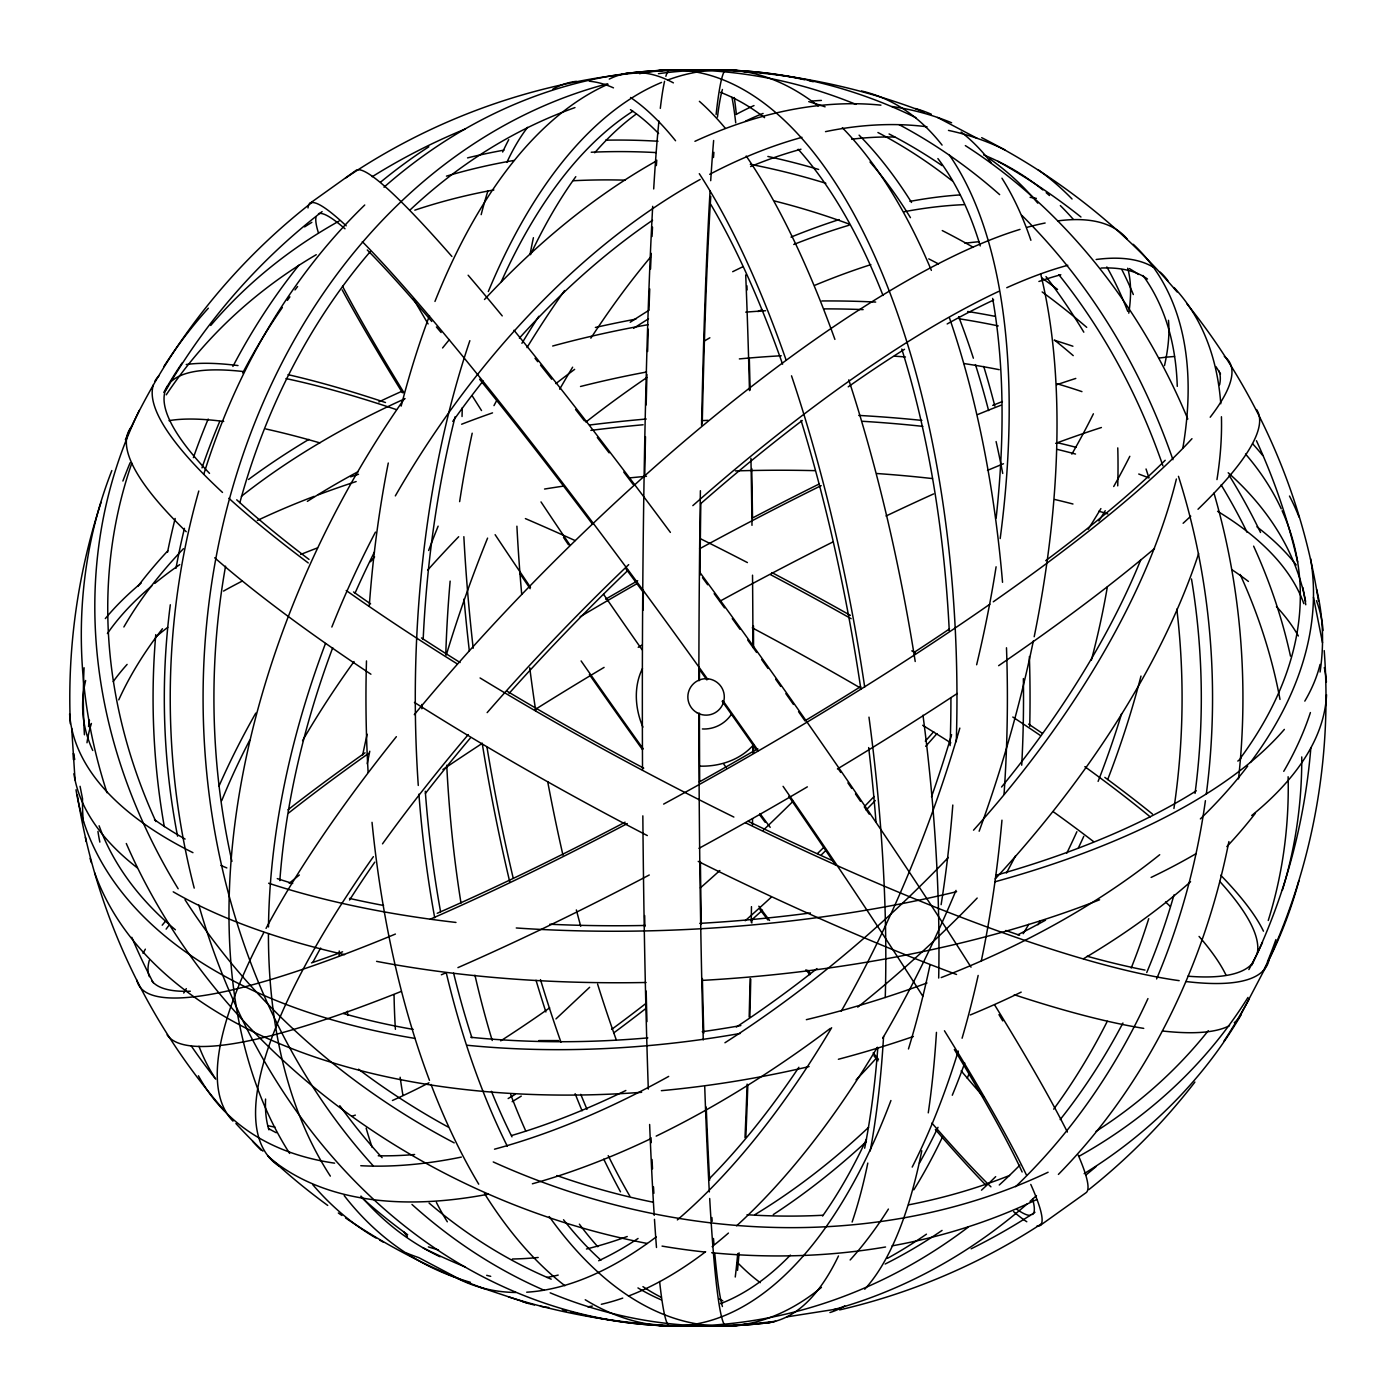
<?xml version="1.0" encoding="UTF-8"?>
<svg xmlns="http://www.w3.org/2000/svg" width="1396" height="1396" viewBox="0 0 1396 1396"><rect width="100%" height="100%" fill="white"/><g stroke="black" fill="none" stroke-linecap="round" stroke-linejoin="round"><path stroke-width="1.5" d="M642.457 668.562C633.435 686.797 635.023 708.767 642.928 727.142M1239.09 1017.893L1264.916 968.719M731.033 714.839C724.646 724.105 713.635 729.585 702.38 728.956M753.561 744.783C740.334 759.965 719.551 766.77 699.762 766.125M555.957 1018.906L589.635 987.286M309.79 203.415L355.683 170.644A628.113 46.958 54.5 0 1 451.903 256.463M1040.317 1225.356L1086.21 1192.585A628.113 46.958 54.5 0 0 1078.201 1155.085M786.751 1316.899L839.921 1308.558M538.891 1040.578L558.644 1040.578M480.608 1287.461L528.438 1303.445M937.606 117.473L977.13 138.326M458.394 1278.527L418.87 1257.674A628.113 385.034 -62.2 0 1 406.847 1253.172M1313.479 597.314L1322.518 642.718M74.721 759.476L73.482 753.282A628.113 360.639 -11.3 0 0 73.465 759.738M80.061 786.297L82.521 798.687A628.113 360.639 -11.3 0 0 83.428 822.366M71.685 728.433L75.052 779.963M989.502 158.69A614.781 376.868 -62.2 0 1 1037.769 203.153M1117.76 447.889A614.781 376.868 -62.2 0 1 1117.725 485.86M1107.36 586.861A614.781 376.868 -62.2 0 1 1091.393 660.099M1015.607 855.678A614.781 376.868 -62.2 0 1 1006.411 873.058M876.618 1057.871A614.781 376.868 -62.2 0 1 856.114 1079.823M627.24 1236.507A614.781 376.868 -62.2 0 1 586.46 1249.001M538.175 1257.482A614.781 376.868 -62.2 0 1 512.384 1259M438.466 1249.926A614.781 376.868 -62.2 0 1 428.363 1246.89M383.516 1242.231A628.113 385.034 -62.2 0 1 379.729 1240.154M375.978 1238.008A628.113 385.034 -62.2 0 1 312.704 1184.611M289.635 1153.428A628.113 385.034 -62.2 0 1 404.526 398.541M442.584 347.953A628.113 385.034 -62.2 0 1 449.425 339.56M484.482 299.512A628.113 385.034 -62.2 0 1 654.933 161.796M694.929 141.31A628.113 385.034 -62.2 0 1 880.928 105.154M891.852 106.497A628.113 385.034 -62.2 0 1 951.618 122.778M1038.135 169.754A628.113 385.034 -62.2 0 1 1072.041 199M1121.843 269.603A628.113 385.034 -62.2 0 1 1133.325 294.539M1140.986 676.065A628.113 385.034 -62.2 0 1 1107.691 779.544M1083.785 836.326A628.113 385.034 -62.2 0 1 1078.358 847.983M1040.177 920.959A628.113 385.034 -62.2 0 1 1037.996 924.728M866.41 1141.509A628.113 385.034 -62.2 0 1 773.279 1214.572M470.435 1282.313A628.113 385.034 -62.2 0 1 344.166 1195.569M330.346 1176.113A628.113 385.034 -62.2 0 1 268.433 933.592M268.486 926.944A628.113 385.034 -62.2 0 1 325.477 643.486M331.847 627.031A628.113 385.034 -62.2 0 1 375.454 532.103M395.33 495.894A628.113 385.034 -62.2 0 1 700.164 179.456M709.709 174.326A628.113 385.034 -62.2 0 1 801.967 137.332M825.507 131.643A628.113 385.034 -62.2 0 1 927.014 126.774M948.477 130.404A628.113 385.034 -62.2 0 1 1004.841 149.826M1046.197 192.718A614.781 376.868 -62.2 0 1 1049.478 195.527M1060.332 205.596A614.781 376.868 -62.2 0 1 1073.158 219.189M1106.836 266.933A614.781 376.868 -62.2 0 1 1127.741 311.378M1121.616 713.653A614.781 376.868 -62.2 0 1 1098.111 781.376M1076.874 831.719A614.781 376.868 -62.2 0 1 1066.806 853.183M1028.747 924.344A614.781 376.868 -62.2 0 1 1023.181 933.697M868.574 1127.357A614.781 376.868 -62.2 0 1 754.852 1214.677M440.072 1256.749A614.781 376.868 -62.2 0 1 360.971 1196.075M279.828 880.649A614.781 376.868 -62.2 0 1 332.719 647.744M355.073 593.073A614.781 376.868 -62.2 0 1 374.46 551.978M452.775 421.4A614.781 376.868 -62.2 0 1 483.121 380.986M519.382 338.129A614.781 376.868 -62.2 0 1 652.56 220.254M750.594 166.56A614.781 376.868 -62.2 0 1 800.972 149.232M851.647 139.216A614.781 376.868 -62.2 0 1 894.888 137.052M983.639 154.921A614.781 376.868 -62.2 0 1 1042.847 189.943M1208.273 1030.702A614.781 511.617 25.5 0 1 1096.104 1131.284M1009.57 1175.467A614.781 511.617 25.5 0 1 908.552 1204.87M822.506 1215.27A614.781 511.617 25.5 0 1 747.017 1214.729M652.874 1202.148A614.781 511.617 25.5 0 1 556.882 1175.554M447.907 1126.921A614.781 511.617 25.5 0 1 358.545 1069.214M155.863 821.546A614.781 511.617 25.5 0 1 131.782 463.263M163.803 392.433A614.781 511.617 25.5 0 1 182.143 362.943M210.726 325.46A614.781 511.617 25.5 0 1 339.071 221.074M446.458 176.14A614.781 511.617 25.5 0 1 513.833 160.47M591.241 152.234A614.781 511.617 25.5 0 1 655.963 152.583M750.298 164.309A614.781 511.617 25.5 0 1 825.856 183.295M942.265 230.567A614.781 511.617 25.5 0 1 973.029 247.179M1042.166 291.956A614.781 511.617 25.5 0 1 1086.716 327.345M1221.134 484.866A614.781 511.617 25.5 0 1 1247.082 532.295M1253.625 546.15A614.781 511.617 25.5 0 1 1290.48 656.137M1301.753 756.929A614.781 511.617 25.5 0 1 1282.383 890.125M1262.49 942.405A614.781 511.617 25.5 0 1 1248.862 969.574M1247.989 997.425A628.113 522.715 25.5 0 1 1079.073 1156.254M1048.099 1172.239A628.113 522.715 25.5 0 1 493.242 1161.943M454.206 1142.87A628.113 522.715 25.5 0 1 184.987 899.687M178.165 888.763A628.113 522.715 25.5 0 1 139.303 410.407M163.838 366.59A628.113 522.715 25.5 0 1 208.336 308.202M304.607 226.902A628.113 522.715 25.5 0 1 311.849 222.348M467.555 157.888A628.113 522.715 25.5 0 1 503.939 150.14M605.637 140.176A628.113 522.715 25.5 0 1 658.005 141.24M767.87 156.457A628.113 522.715 25.5 0 1 818.667 169.474M1041.765 277.891A628.113 522.715 25.5 0 1 1057.557 289.443M1229.091 475.286A628.113 522.715 25.5 0 1 1260.518 532.487M1298.926 880.719A628.113 522.715 25.5 0 1 1263.275 970.918M1239.055 1018.26A628.113 522.715 25.5 0 1 1084.151 1173.652M1036.565 1199.6A628.113 522.715 25.5 0 1 892.061 1245.86M885.553 1246.994A628.113 522.715 25.5 0 1 711.698 1252.718M705.137 1252.055A628.113 522.715 25.5 0 1 662.053 1246.105M647.221 1243.452A628.113 522.715 25.5 0 1 126.303 843.516M107.003 792.719A628.113 522.715 25.5 0 1 111.837 470.557M1275.909 939.595A628.113 522.715 25.5 0 1 1267.411 961.792M166.229 394.841A614.781 511.617 25.5 0 1 316.246 254.7M414.804 210.168A614.781 511.617 25.5 0 1 493.87 189.926M573.494 180.73A614.781 511.617 25.5 0 1 625.076 180.154M774.71 201.041A614.781 511.617 25.5 0 1 849.274 224.11M928.759 258.871A614.781 511.617 25.5 0 1 938.461 263.914M1054.73 340.24A614.781 511.617 25.5 0 1 1073.227 355.631M1240.137 574.454A614.781 511.617 25.5 0 1 1279.992 699.431M1288.124 776.752A614.781 511.617 25.5 0 1 1268.249 920.488M877.927 132.515A614.781 500.501 -90 0 1 952.055 180.73M1045.988 276.583A614.781 500.501 -90 0 1 1083.82 332.178M1146.046 468.986A614.781 500.501 -90 0 1 1148.734 477.345M1176.811 609.092A614.781 500.501 -90 0 1 1173.931 808.476M1148.734 918.655A614.781 500.501 -90 0 1 1131.196 968.056M1107.29 1021.279A614.781 500.501 -90 0 1 1053.683 1109.157M995.68 1176.636A614.781 500.501 -90 0 1 981.493 1190.177M926.455 1234.169A614.781 500.501 -90 0 1 887.507 1258.32M685.855 1326.078A628.113 511.355 -90 0 1 677.304 1326.078M670.883 1325.973A628.113 511.355 -90 0 1 198.79 904.992M194.219 888.118A628.113 511.355 -90 0 1 198.79 491.008M203.781 474.239A628.113 511.355 -90 0 1 364.74 205.003M384.005 187.204A628.113 511.355 -90 0 1 670.883 70.027M677.304 69.922A628.113 511.355 -90 0 1 685.855 69.922M809.017 80.741A628.113 511.355 -90 0 1 813.257 81.736M770.383 1322.326A628.113 511.355 -90 0 1 550.181 1292.836M544.248 1290.305A628.113 511.355 -90 0 1 411.977 1204.451M373.046 1165.643A628.113 511.355 -90 0 1 220.236 536.657A628.113 511.355 -90 0 1 607.12 83.882M658.458 73.674A628.113 511.355 -90 0 1 804.742 79.764M551.211 1279.172A614.781 500.501 -90 0 1 429.078 1203.073M382.085 1157.668A614.781 500.501 -90 0 1 339.786 1105.667M231.928 861.384A614.781 500.501 -90 0 1 225.559 566.183M239.85 502.665A614.781 500.501 -90 0 1 370.394 251.489M409.743 210.273A614.781 500.501 -90 0 1 574.96 107.579M1282.121 510.779A614.781 352.996 -11.3 0 1 1240.363 758.255M1045.517 920.191A614.781 352.996 -11.3 0 1 1017.876 934.762M740.822 1025.554A614.781 352.996 -11.3 0 1 702.24 1031.696M647.831 1037.891A614.781 352.996 -11.3 0 1 470.784 1037.28M413.181 1029.393A614.781 352.996 -11.3 0 1 343.329 1013.496M175.407 929.788A614.781 352.996 -11.3 0 1 99.099 825.786M88.541 726.531A614.781 352.996 -11.3 0 1 89.484 720.179M123.878 626.979A614.781 352.996 -11.3 0 1 183.452 548.698M241.403 496.295A614.781 352.996 -11.3 0 1 404.962 398.715M552.676 346.016A614.781 352.996 -11.3 0 1 648.285 324.657M745.743 312.146A614.781 352.996 -11.3 0 1 765.584 310.732M824.53 308.882A614.781 352.996 -11.3 0 1 863.147 309.615M959.157 318.794A614.781 352.996 -11.3 0 1 998.227 325.914M1054.224 340.223A614.781 352.996 -11.3 0 1 1072.913 346.225M1245.529 454.032A614.781 352.996 -11.3 0 1 1281.231 508.807M1310.6 558.662A628.113 360.639 -11.3 0 1 1250.432 762.46M1247.71 766.055A628.113 360.639 -11.3 0 1 1200.368 818.911M1159.71 854.718A628.113 360.639 -11.3 0 1 941.218 977.566M926.979 982.976A628.113 360.639 -11.3 0 1 806.347 1019.673M740.404 1033.406A628.113 360.639 -11.3 0 1 466.84 1045.22M415.048 1038.415A628.113 360.639 -11.3 0 1 76.012 789.787M137.872 586.337A628.113 360.639 -11.3 0 1 167.782 550.844M248.523 479.474A628.113 360.639 -11.3 0 1 308.865 439.408M378.822 401.943A628.113 360.639 -11.3 0 1 402.275 391.124M595.394 327.467A628.113 360.639 -11.3 0 1 635.861 319.126M821.843 300.96A628.113 360.639 -11.3 0 1 875.676 302.077M967.69 311.5A628.113 360.639 -11.3 0 1 994.737 316.281M1252.613 443.736A628.113 360.639 -11.3 0 1 1262.665 455.428M1289.485 496.051A628.113 360.639 -11.3 0 1 1299.065 517.131M1316.585 589.287A628.113 360.639 -11.3 0 1 1320.058 672.017M1310.408 712.553A628.113 360.639 -11.3 0 1 1283.744 771.342M1255.37 813.257A628.113 360.639 -11.3 0 1 1226.84 846.639M1190.579 881.731A628.113 360.639 -11.3 0 1 1083.418 958.79M1021.191 992.12A628.113 360.639 -11.3 0 1 970.272 1014.962M913.385 1036.495A628.113 360.639 -11.3 0 1 838.385 1059.267M809.069 1066.579A628.113 360.639 -11.3 0 1 661.355 1090.677M641.637 1092.3A628.113 360.639 -11.3 0 1 94.666 872.797M91.281 862.536A628.113 360.639 -11.3 0 1 90.094 858.4M86.168 841.579A628.113 360.639 -11.3 0 1 85.4 837.338M99.849 842.102A614.781 352.996 -11.3 0 1 97.947 831.458M118.765 699.85A614.781 352.996 -11.3 0 1 162.442 628.758M307.347 501.373A614.781 352.996 -11.3 0 1 358.301 471.551M461.64 424.227A614.781 352.996 -11.3 0 1 492.526 412.867M580.509 386.483A614.781 352.996 -11.3 0 1 646.575 371.999M739.356 358.912A614.781 352.996 -11.3 0 1 781.219 355.771M894.4 356.172A614.781 352.996 -11.3 0 1 905.446 356.957M963.973 363.553A614.781 352.996 -11.3 0 1 999.222 369.678M1056.929 383.726A614.781 352.996 -11.3 0 1 1081.952 391.63M1228.183 472.755A614.781 352.996 -11.3 0 1 1305.609 601.432M1127.689 268.224A614.781 167.485 -44.8 0 1 1128.771 313.193M1093.4 413.792A614.781 167.485 -44.8 0 1 1071.849 454.136M793.015 801.321A614.781 167.485 -44.8 0 1 763.298 830.184M719.83 870.528A614.781 167.485 -44.8 0 1 700.356 887.908M549.675 1007.842A614.781 167.485 -44.8 0 1 500.71 1040.858M428.956 1082.79A614.781 167.485 -44.8 0 1 392.433 1100.484M355.352 1115.107A614.781 167.485 -44.8 0 1 351.897 1116.259M274.925 1127.043A614.781 167.485 -44.8 0 1 267.962 1125.682M232.992 1121.145A628.113 171.115 -44.8 0 1 263.896 932.441M266.043 928.392A628.113 171.115 -44.8 0 1 396.377 736.669M414.298 714.665A628.113 171.115 -44.8 0 1 1020.04 229.38M1027.107 227.321A628.113 171.115 -44.8 0 1 1045.133 223.011M1057.767 220.9A628.113 171.115 -44.8 0 1 1127.34 239.274M1160.041 272.08A628.113 171.115 -44.8 0 1 1167.946 280.858M1105.231 510.692A628.113 171.115 -44.8 0 1 1098.896 520.952M936.978 733.615A628.113 171.115 -44.8 0 1 925.653 746.337M875.275 800.536A628.113 171.115 -44.8 0 1 866.113 810.012M826.013 850.304A628.113 171.115 -44.8 0 1 821.354 854.841M762.495 910.175A628.113 171.115 -44.8 0 1 751.205 920.348M646.086 1008.331A628.113 171.115 -44.8 0 1 613.751 1032.9M521.266 1096.104A628.113 171.115 -44.8 0 1 512.158 1101.688M279.235 1166.236A628.113 171.115 -44.8 0 1 373.395 856.655M382.504 843.847A628.113 171.115 -44.8 0 1 468.271 734.593M487.152 712.623A628.113 171.115 -44.8 0 1 628.689 564.63M692.835 505.631A628.113 171.115 -44.8 0 1 998.803 291.363M1006.76 287.716A628.113 171.115 -44.8 0 1 1067.783 265.292M1096.139 259.499A628.113 171.115 -44.8 0 1 1153.358 267.229M1168.469 320.312A614.781 167.485 -44.8 0 1 1164.491 365.63M1129.818 456.3A614.781 167.485 -44.8 0 1 1113.711 486.523M1100.903 508.598A614.781 167.485 -44.8 0 1 1088.182 529.276M933.697 731.713A614.781 167.485 -44.8 0 1 925.304 741.171M874.071 796.523A614.781 167.485 -44.8 0 1 864.997 805.946M823.692 847.477A614.781 167.485 -44.8 0 1 817.445 853.567M771.15 897.314A614.781 167.485 -44.8 0 1 745.202 920.749M645.859 1003.497A614.781 167.485 -44.8 0 1 611.64 1029.393M515.299 1094.255A614.781 167.485 -44.8 0 1 508.144 1098.547M268.922 1129.835A614.781 167.485 -44.8 0 1 265.572 1099.053M312.826 962.333A614.781 167.485 -44.8 0 1 320.644 948.058M349.541 900.036A614.781 167.485 -44.8 0 1 374.774 862.152M425.448 793.382A614.781 167.485 -44.8 0 1 470.33 738.048M509.051 693.428A614.781 167.485 -44.8 0 1 627.938 570.371M700.513 503.834A614.781 167.485 -44.8 0 1 802.264 420.51M848.227 386.832A614.781 167.485 -44.8 0 1 904.521 349.297M947.169 323.959A614.781 167.485 -44.8 0 1 993.673 300.018M1038.903 281.486A614.781 167.485 -44.8 0 1 1060.82 274.75M1101.095 268.049A614.781 167.485 -44.8 0 1 1147.495 279.043M1218.952 370.9A614.781 101.646 -29.7 0 1 1219.598 384.825M1165.189 460.279A614.781 101.646 -29.7 0 1 1045.726 560.669M949.524 628.881A614.781 101.646 -29.7 0 1 914.589 652.089M860.669 686.605A614.781 101.646 -29.7 0 1 805.126 720.702M757.784 748.692A614.781 101.646 -29.7 0 1 699.239 781.987M625.094 822.174A614.781 101.646 -29.7 0 1 437.21 913.298M342.578 951.81A614.781 101.646 -29.7 0 1 311.465 962.891M190.327 991.23A614.781 101.646 -29.7 0 1 151.989 981.126M149.372 976.677A614.781 101.646 -29.7 0 1 149.285 960.413M166.124 929.125A614.781 101.646 -29.7 0 1 168.637 925.775M288.798 812.873A614.781 101.646 -29.7 0 1 368.596 753.404M580.195 616.718A614.781 101.646 -29.7 0 1 636.942 583.685M699.571 548.785A614.781 101.646 -29.7 0 1 821.162 485.634M977.758 414.507A614.781 101.646 -29.7 0 1 1000.897 405.259M1056.859 384.685A614.781 101.646 -29.7 0 1 1075.793 378.438M1159.238 358.039A614.781 101.646 -29.7 0 1 1174.525 356.521M1224.309 356.416A628.113 103.862 -29.7 0 1 1210.192 417.23M1191.975 438.693A628.113 103.862 -29.7 0 1 993.289 601.798M989.904 604.171A628.113 103.862 -29.7 0 1 663.641 804.096M627.293 823.57A628.113 103.862 -29.7 0 1 430.247 919.196M395.4 934.064A628.113 103.862 -29.7 0 1 136.843 980.132M143.055 953.381A628.113 103.862 -29.7 0 1 145.358 949.158M162.198 925.199A628.113 103.862 -29.7 0 1 165.094 921.692M288.012 809.785A628.113 103.862 -29.7 0 1 365.037 752.793M605.655 599.181A628.113 103.862 -29.7 0 1 637.693 580.736M752.409 518.038A628.113 103.862 -29.7 0 1 819.365 483.906M992.731 405.398A628.113 103.862 -29.7 0 1 1002.398 401.542M1256.557 409.569A628.113 103.862 -29.7 0 1 1197.995 509.261M1190.753 516.171A628.113 103.862 -29.7 0 1 1183.127 523.273M1154.509 548.488A628.113 103.862 -29.7 0 1 998.629 665.683M957.255 693.48A628.113 103.862 -29.7 0 1 837.426 768.934M807.342 786.855A628.113 103.862 -29.7 0 1 698.995 848.332M649.262 874.995A628.113 103.862 -29.7 0 1 457.923 967.62M445.464 973.012A628.113 103.862 -29.7 0 1 441.363 974.774M401.315 991.387A628.113 103.862 -29.7 0 1 167.119 1034.855M183.731 993.045A614.781 101.646 -29.7 0 1 186.314 988.63M289.199 883.319A614.781 101.646 -29.7 0 1 299.32 875.013M442.881 769.545A614.781 101.646 -29.7 0 1 481.411 743.911M535.331 709.395A614.781 101.646 -29.7 0 1 604.084 667.393M638.216 647.308A614.781 101.646 -29.7 0 1 642.02 645.109M719.621 601.379A614.781 101.646 -29.7 0 1 832.976 541.927M886.006 516.031A614.781 101.646 -29.7 0 1 933.645 493.905M987.495 470.382A614.781 101.646 -29.7 0 1 1003.462 463.751M1055.69 443.352A614.781 101.646 -29.7 0 1 1101.409 427.508M673.343 1326.113A628.113 307.382 -90 0 1 585.256 1299.763M564.909 1285.716A628.113 307.382 -90 0 1 484.464 1193.545M478.723 1184.174A628.113 307.382 -90 0 1 431.032 1084.448M429.479 1080.364A628.113 307.382 -90 0 1 372.034 822.331M368.125 772.32A628.113 307.382 -90 0 1 366.485 660.936M369.259 606.196A628.113 307.382 -90 0 1 388.28 463.018M401.158 406.114A628.113 307.382 -90 0 1 429.479 315.636M434.959 301.449A628.113 307.382 -90 0 1 608.098 84.196M639.56 73.691A628.113 307.382 -90 0 1 673.343 69.887M859.098 135.15A628.113 307.382 -90 0 1 911.536 202.455M983.726 366.45A628.113 307.382 -90 0 1 994.842 406.114M1029.376 656.556A628.113 307.382 -90 0 1 1029.725 726.321M968.807 1074.187A628.113 307.382 -90 0 1 967.288 1078.305M942.632 1136.71A628.113 307.382 -90 0 1 913.839 1189.828M745.848 1324.315A628.113 307.382 -90 0 1 549.221 1216.579M507.359 1146.308A628.113 307.382 -90 0 1 446.388 973.361M434.714 917.783A628.113 307.382 -90 0 1 418.905 794.167M418.276 785.442A628.113 307.382 -90 0 1 469.859 340.676M488.321 291.52A628.113 307.382 -90 0 1 661.564 82.434M667.812 79.973A628.113 307.382 -90 0 1 745.848 71.685M870.005 162.006A614.781 300.855 -90 0 1 910.436 217.654M958.651 316.648A614.781 300.855 -90 0 1 973.378 358.196M975.438 364.6A614.781 300.855 -90 0 1 988.612 410.599M996.098 441.555A614.781 300.855 -90 0 1 1002.729 473.453M1023.373 678.578A614.781 300.855 -90 0 1 1021.715 765.217M964.741 1063.019A614.781 300.855 -90 0 1 952.281 1095.232M938.007 1127.305A614.781 300.855 -90 0 1 919.441 1163.043M661.268 1299.833A614.781 300.855 -90 0 1 637.955 1287.915M600.908 1260.187A614.781 300.855 -90 0 1 563.53 1219.755M511.966 1136.868A614.781 300.855 -90 0 1 491.427 1091.306M471.935 1037.804A614.781 300.855 -90 0 1 453.613 973.152M440.578 911.745A614.781 300.855 -90 0 1 425.274 791.235M421.836 708.767A614.781 300.855 -90 0 1 421.819 704.457M423.163 639.473A614.781 300.855 -90 0 1 455.148 416.689M501.321 281.608A614.781 300.855 -90 0 1 632.842 111.261M1310.844 747.82A614.781 614.764 0 0 1 1251.793 965.16M1096.157 1166.515A614.781 614.764 0 0 1 1086.071 1174.891M1034.96 1212.269A614.781 614.764 0 0 1 971.127 1248.809M464.868 1266.818A614.781 614.764 0 0 1 423.11 1247.85M215.734 1079.16A614.781 614.764 0 0 1 191.112 1045.726M153.194 982.662A614.781 614.764 0 0 1 131.817 937.309M84.423 734.785A614.781 614.764 0 0 1 84.074 667.742M122.883 481.027A614.781 614.764 0 0 1 130.125 462.739M165.688 390.618A614.781 614.764 0 0 1 322.11 211.599M372.209 176.716A614.781 614.764 0 0 1 464.868 129.182M997.983 161.343A614.781 614.764 0 0 1 1080.958 217.008M1215.899 366.607A614.781 614.764 0 0 1 1220.523 373.936M1256.435 440.7A614.781 614.764 0 0 1 1297.634 561.942M1302.869 587.524A614.781 614.764 0 0 1 1305.766 604.765M1324.211 650.606A628.113 628.095 0 0 1 1264.933 968.161M1249.211 998.96A628.113 628.095 0 0 1 1223.821 1041.399M1194.889 1082.092A628.113 628.095 0 0 1 1088.845 1189.619M1041.294 1223.926A628.113 628.095 0 0 1 839.624 1309.902M775.565 1321.279A628.113 628.095 0 0 1 508.51 1296.867M483.889 1288.525A628.113 628.095 0 0 1 345.493 1217.923M341.915 1215.48A628.113 628.095 0 0 1 338.338 1213.002M327.728 1205.429A628.113 628.095 0 0 1 267.631 1155.591M262.954 1151.142A628.113 628.095 0 0 1 235.907 1123.536M224.355 1110.64A628.113 628.095 0 0 1 77.338 795.057M70.323 723.791A628.113 628.095 0 0 1 101.018 502.438M125.378 439.67A628.113 628.095 0 0 1 312.093 202.35M345.493 178.077A628.113 628.095 0 0 1 924.117 112.046M981.667 137.663A628.113 628.095 0 0 1 1177.107 291.939M1186.792 303.665A628.113 628.095 0 0 1 1318.47 600.943M808.738 101.629A614.781 518.492 -90 0 1 825.106 106.829M889.078 133.964A614.781 518.492 -90 0 1 942.056 165.583M1058.831 274.715A614.781 518.492 -90 0 1 1162.903 465.81M1191.486 578.956A614.781 518.492 -90 0 1 1195.028 793.399M1173.984 894.923A614.781 518.492 -90 0 1 1146.727 972.541M1122.925 1023.006A614.781 518.492 -90 0 1 1060.157 1119.609M1019.795 1165.224A614.781 518.492 -90 0 1 999.257 1184.995M942.056 1230.417A614.781 518.492 -90 0 1 885.169 1264.026M177.571 836.169A614.781 518.492 -90 0 1 170.312 604.765M175.983 568.312A614.781 518.492 -90 0 1 184.447 528.351M202.001 467.869A614.781 518.492 -90 0 1 219.713 421.487M242.695 372.994A614.781 518.492 -90 0 1 282.376 307.469M287.367 300.367A614.781 518.492 -90 0 1 289.897 296.859M295.01 289.932A614.781 518.492 -90 0 1 297.592 286.512M624.483 73.709A628.113 529.747 -90 0 1 855.94 104.386M899.111 124.645A628.113 529.747 -90 0 1 999.658 194.637M1021.855 215.403A628.113 529.747 -90 0 1 1172.937 459.703M1178.468 476.333A628.113 529.747 -90 0 1 1206.301 794.167M1205.411 800.693A628.113 529.747 -90 0 1 1156.603 978.945M1147.948 998.594A628.113 529.747 -90 0 1 1015.607 1186.67M968.161 1227.189A628.113 529.747 -90 0 1 570.824 1311.908M566.601 1310.809A628.113 529.747 -90 0 1 562.396 1309.657M407.649 1234.727A628.113 529.747 -90 0 1 361.128 1197.035M164.292 826.624A628.113 529.747 -90 0 1 155.776 634.622M167.52 552.293A628.113 529.747 -90 0 1 175.163 518.474M193.398 457.626A628.113 529.747 -90 0 1 208.179 419.044M232.888 366.45A628.113 529.747 -90 0 1 298.884 265.205M380.707 182.038A628.113 529.747 -90 0 1 428.834 146.789M730.387 70.219A628.113 529.747 -90 0 1 915.916 117.7M965.334 145.603A628.113 529.747 -90 0 1 1187.822 419.044M1213.962 493.102A628.113 529.747 -90 0 1 1238.514 778.898M1228.899 841.579A628.113 529.747 -90 0 1 1058.395 1174.42M1036.478 1195.587A628.113 529.747 -90 0 1 1030.039 1201.363M1026.793 1204.225A628.113 529.747 -90 0 1 833.604 1309.657M773.681 1321.995A628.113 529.747 -90 0 1 730.387 1325.781M717.474 1326.078A628.113 529.747 -90 0 1 708.906 1326.078M708.906 69.922A628.113 529.747 -90 0 1 717.474 69.922M653.869 1193.301A614.781 26.821 -90 0 1 653.485 1186.827M652.508 1168.853A614.781 26.821 -90 0 1 652.037 1159.5M651.234 1142.626A614.781 26.821 -90 0 1 651.007 1137.688M646.959 1021.645A614.781 26.821 -90 0 1 646.174 991.055M644.865 926.647A614.781 26.821 -90 0 1 644.673 915.567M643.207 610.069A614.781 26.821 -90 0 1 643.347 590.386M644.743 475.984A614.781 26.821 -90 0 1 645.476 436.634M646.174 404.945A614.781 26.821 -90 0 1 646.959 374.355M647.604 351.495A614.781 26.821 -90 0 1 648.302 329.212M648.966 309.772A614.781 26.821 -90 0 1 649.733 288.937M650.536 269.062A614.781 26.821 -90 0 1 651.234 253.374M652.037 236.5A614.781 26.821 -90 0 1 652.508 227.147M656.347 165.583A614.781 26.821 -90 0 1 656.766 160.174M669.748 1326.113A628.113 27.396 -90 0 1 659.61 1281.511M656.486 1247.483A628.113 27.396 -90 0 1 654.48 1219.354M654.218 1215.323A628.113 27.396 -90 0 1 649.629 1124.478M648.302 1089.055A628.113 27.396 -90 0 1 642.841 815.857M642.526 770.138A628.113 27.396 -90 0 1 652.7 206.329M653.694 188.949A628.113 27.396 -90 0 1 658.929 121.033M660.308 108.382A628.113 27.396 -90 0 1 664.566 81.282M665.857 76.291A628.113 27.396 -90 0 1 669.748 69.887M734.279 97.511A628.113 27.396 -90 0 1 736.39 114.489M746.93 285.796A628.113 27.396 -90 0 1 747.069 289.949M749.303 358.353A628.113 27.396 -90 0 1 750.123 390.008M751.746 468.585A628.113 27.396 -90 0 1 752.496 517.497M753.474 625.862A628.113 27.396 -90 0 1 753.561 647.779M753.561 746.022A628.113 27.396 -90 0 1 753.543 752.601M751.903 918.585A628.113 27.396 -90 0 1 751.833 923M750.751 979.12A628.113 27.396 -90 0 1 749.861 1016.742M747.837 1084.727A628.113 27.396 -90 0 1 745.865 1136.344M739.095 1252.858A628.113 27.396 -90 0 1 737.524 1270.36M726.252 1326.113A628.113 27.396 -90 0 1 709.692 1198.483M709.325 1191.905A628.113 27.396 -90 0 1 704.736 1086.891M703.27 1039.933A628.113 27.396 -90 0 1 698.855 713.216M698.855 680.602A628.113 27.396 -90 0 1 700.391 490.711M701.56 425.326A628.113 27.396 -90 0 1 710.075 191.078M710.704 180.677A628.113 27.396 -90 0 1 713.635 140.507M716.113 114.489A628.113 27.396 -90 0 1 726.252 69.887M731.958 97.319A614.781 26.821 -90 0 1 735.727 122.831M745.708 274.925A614.781 26.821 -90 0 1 749.478 390.618M750.943 458.342A614.781 26.821 -90 0 1 751.99 525.332M752.531 575.187A614.781 26.821 -90 0 1 752.968 647.5M752.985 744.103A614.781 26.821 -90 0 1 752.95 752.915M752.549 818.649A614.781 26.821 -90 0 1 752.479 825.123M751.467 906.65A614.781 26.821 -90 0 1 751.223 922.233M750.106 978.526A614.781 26.821 -90 0 1 749.163 1017.021M747.122 1084.099A614.781 26.821 -90 0 1 744.993 1137.688M737.734 1253.538A614.781 26.821 -90 0 1 735.256 1277.008M722.43 1306.516A614.781 26.821 -90 0 1 714.769 1253.538M713.897 1243.662A614.781 26.821 -90 0 1 713.478 1238.479M712.169 1221.326A614.781 26.821 -90 0 1 711.908 1217.539M709.622 1180.213A614.781 26.821 -90 0 1 706.236 1107.063M703.776 1033.145A614.781 26.821 -90 0 1 702.38 978.526M701.316 924.431A614.781 26.821 -90 0 1 700.408 861.629M699.675 781.533A614.781 26.821 -90 0 1 699.448 713.304M699.448 680.498A614.781 26.821 -90 0 1 699.466 669.522M699.972 575.187A614.781 26.821 -90 0 1 700.827 502.804M702.24 423.808A614.781 26.821 -90 0 1 710.739 196.4M713.478 157.521A614.781 26.821 -90 0 1 713.897 152.339M717.457 117.142A614.781 26.821 -90 0 1 722.43 89.484M720.458 92.328A614.781 278.153 -90 0 1 764.572 117.665M798.198 149.267A614.781 278.153 -90 0 1 883.005 295.463M901.781 349.052A614.781 278.153 -90 0 1 949.263 630.783M950.92 698A614.781 278.153 -90 0 1 950.1 745.639M866.497 1139.171A614.781 278.153 -90 0 1 822.558 1216.038M790.38 1255.109A614.781 278.153 -90 0 1 720.458 1303.672M656.347 70.952A628.113 284.173 -90 0 1 956.277 741.642M952.805 805.038A628.113 284.173 -90 0 1 941.131 904.66M930.015 964.985A628.113 284.173 -90 0 1 908.464 1048.954M890.927 1100.519A628.113 284.173 -90 0 1 656.347 1325.048M723.215 69.887A628.113 284.173 -90 0 1 818.178 105.991M842.329 127.717A628.113 284.173 -90 0 1 931.376 270.388M949.385 317.695A628.113 284.173 -90 0 1 1002.537 582.307M1006.481 647.779A628.113 284.173 -90 0 1 1004.038 794.167M1001.962 820.167A628.113 284.173 -90 0 1 981.336 960.762M978.16 975.438A628.113 284.173 -90 0 1 962.088 1038.223M958.249 1051.083A628.113 284.173 -90 0 1 912.199 1167.091M888.414 1209.058A628.113 284.173 -90 0 1 850.147 1259.977M821.441 1287.391A628.113 284.173 -90 0 1 723.215 1326.113M661.25 1297.32A614.781 278.153 -90 0 1 642.945 1286.623M597.802 1246.733A614.781 278.153 -90 0 1 579.357 1224.17M525.716 1130.9A614.781 278.153 -90 0 1 510.692 1094.604M492.23 1040.491A614.781 278.153 -90 0 1 474.954 975.211M460.994 903.072A614.781 278.153 -90 0 1 446.737 765.217M445.76 654.707A614.781 278.153 -90 0 1 450.14 581.102M459.633 501.635A614.781 278.153 -90 0 1 472.197 433.196M530.497 254.7A614.781 278.153 -90 0 1 575.798 176.664M594.713 152.775A614.781 278.153 -90 0 1 636.349 113.966M961.198 132.062A628.113 284.156 -71.5 0 1 991.16 162.686M1001.944 178.199A628.113 284.156 -71.5 0 1 1030.894 240.286M1040.701 274.052A628.113 284.156 -71.5 0 1 1034.192 636.75M1033.354 640.904A628.113 284.156 -71.5 0 1 979.154 831.213M956.016 890.404A628.113 284.156 -71.5 0 1 882.691 1038.24M877.316 1047.332A628.113 284.156 -71.5 0 1 736.599 1225.81M728.433 1233.069A628.113 284.156 -71.5 0 1 712.135 1246.645M705.643 1251.706A628.113 284.156 -71.5 0 1 628.479 1296.029M622.738 1298.106A628.113 284.156 -71.5 0 1 601.327 1304.283M592.323 1306.08A628.113 284.156 -71.5 0 1 587.838 1306.796M548.75 1307.494A628.113 284.156 -71.5 0 1 540.479 1306.255M534.406 1304.981A628.113 284.156 -71.5 0 1 522.401 1301.561M915.392 108.539A628.113 284.156 -71.5 0 1 931.341 114.228M861.594 91.019A628.113 284.156 -71.5 0 1 942.073 145.097M949.42 155.096A628.113 284.156 -71.5 0 1 1000.182 538.559M996.098 566.793A628.113 284.156 -71.5 0 1 976.642 664.758M959.837 728.101A628.113 284.156 -71.5 0 1 841.265 1011.175M831.65 1027.718A628.113 284.156 -71.5 0 1 677.339 1219.912M656.19 1236.943A628.113 284.156 -71.5 0 1 526.711 1292.207M515.805 1292.487A628.113 284.156 -71.5 0 1 456.911 1278.108M407.353 1236.507A628.113 284.156 -71.5 0 1 403.601 1231.673M339.158 955.492A628.113 284.156 -71.5 0 1 339.245 950.99M362.646 755.096A628.113 284.156 -71.5 0 1 367.148 734.209M521.912 343.294A628.113 284.156 -71.5 0 1 538.839 316.281M736.373 114.298A628.113 284.156 -71.5 0 1 753.997 105.573M447.331 1221.797A614.781 278.136 -71.5 0 1 436.39 1202.41M402.955 1095.371A614.781 278.136 -71.5 0 1 400.146 1077.258M395.4 1029.323A614.781 278.136 -71.5 0 1 394.056 995.121M446.284 655.003A614.781 278.136 -71.5 0 1 487.588 538.106M559.674 389.205A614.781 278.136 -71.5 0 1 572.639 367.183M590.857 338.181A614.781 278.136 -71.5 0 1 650.519 257.126M937.885 158.586A614.781 278.136 -71.5 0 1 980.271 245.923M992.643 298.395A614.781 278.136 -71.5 0 1 996.133 518.108M951.601 734.68A614.781 278.136 -71.5 0 1 931.498 796.802M798.878 1067.277A614.781 278.136 -71.5 0 1 708.749 1179.306M638.059 1238.461A614.781 278.136 -71.5 0 1 598.657 1260.745M558.191 1275.089A614.781 278.136 -71.5 0 1 546.866 1277.427M490.711 1276.328A614.781 278.136 -71.5 0 1 486.698 1275.316M372.209 1147.46A614.781 278.136 -71.5 0 1 366.153 1128.16M347.691 1015.416A614.781 278.136 -71.5 0 1 347.43 1011.245M367.235 763.752A614.781 278.136 -71.5 0 1 369.783 751.223M428.624 550.478A614.781 278.136 -71.5 0 1 438.135 526.152M493.975 405.625A614.781 278.136 -71.5 0 1 497.081 399.814M526.99 347.604A614.781 278.136 -71.5 0 1 564.577 290.577M745.586 121.12A614.781 278.136 -71.5 0 1 763.089 113.442M812.524 101.053A614.781 278.136 -71.5 0 1 821.406 100.425M1240.87 758.552A614.781 250.879 -3.7 0 1 1237.816 761.082M1196.25 790.834A614.781 250.879 -3.7 0 1 996.168 875.222M810.448 912.967A614.781 250.879 -3.7 0 1 699.815 923.367M645.318 925.461A614.781 250.879 -3.7 0 1 549.815 924.239M383.551 905.463A614.781 250.879 -3.7 0 1 349.506 898.413M292.689 883.476A614.781 250.879 -3.7 0 1 277.281 878.608M185.11 839.048A614.781 250.879 -3.7 0 1 154.467 819.661M92.747 750.472A614.781 250.879 -3.7 0 1 85.645 680.515M107.405 633.557A614.781 250.879 -3.7 0 1 151.763 585.936M154.816 583.406A614.781 250.879 -3.7 0 1 179.77 564.612M257.353 520.464A614.781 250.879 -3.7 0 1 314.135 496.365M318.428 494.76A614.781 250.879 -3.7 0 1 356.154 481.55M590.874 430.387A614.781 250.879 -3.7 0 1 643.102 424.768M701.542 420.65A614.781 250.879 -3.7 0 1 708.086 420.336M862.588 421.295A614.781 250.879 -3.7 0 1 922.843 426.373M1057.522 449.442A614.781 250.879 -3.7 0 1 1075.531 454.049M1138.735 474.029A614.781 250.879 -3.7 0 1 1148.96 477.955M1217.591 511.302A614.781 250.879 -3.7 0 1 1303.829 603.665M1320.075 664.409A628.113 256.306 -3.7 0 1 1304.806 701.124M1284.355 729.393A628.113 256.306 -3.7 0 1 995.104 881.749M956.592 891.695A628.113 256.306 -3.7 0 1 516.276 927.974M455.969 922.442A628.113 256.306 -3.7 0 1 268.643 883.232M226.833 867.928A628.113 256.306 -3.7 0 1 220.917 865.468M192.945 852.659A628.113 256.306 -3.7 0 1 69.608 713.949M105.328 618.585A628.113 256.306 -3.7 0 1 141.223 583.005M350.571 476.821A628.113 256.306 -3.7 0 1 358.528 474.274M590.019 424.96A628.113 256.306 -3.7 0 1 646.208 419.027M858.732 415.415A628.113 256.306 -3.7 0 1 921.866 420.405M1057.679 442.776A628.113 256.306 -3.7 0 1 1076.037 447.296M1256.958 526.833A628.113 256.306 -3.7 0 1 1296.221 564.996M1316.445 600.664A628.113 256.306 -3.7 0 1 1323.042 630.538M1326.549 694.685A628.113 256.306 -3.7 0 1 1251.688 815.543M1196.163 853.602A628.113 256.306 -3.7 0 1 1151.124 877.421M1099.612 899.774A628.113 256.306 -3.7 0 1 702.432 980.376M646.051 982.487A628.113 256.306 -3.7 0 1 376.588 961.355M344.568 954.655A628.113 256.306 -3.7 0 1 173.226 891.817M137.332 867.858A628.113 256.306 -3.7 0 1 73.901 773.785M1324.315 667.567A628.113 256.306 -3.7 0 1 1326.392 682.051M86.988 742.777A614.781 250.879 -3.7 0 1 91.421 723.46M113.216 681.597A614.781 250.879 -3.7 0 1 127.106 664.409M156.649 636.192A614.781 250.879 -3.7 0 1 167.729 627.345M223.535 591.066A614.781 250.879 -3.7 0 1 242.136 581.137M300.646 554.491A614.781 250.879 -3.7 0 1 317.503 547.895M544.545 489.036A614.781 250.879 -3.7 0 1 563.879 486.052M629.09 477.955A614.781 250.879 -3.7 0 1 646.47 476.28M735.448 470.923A614.781 250.879 -3.7 0 1 815.334 470.661M876.863 473.523A614.781 250.879 -3.7 0 1 932.493 478.584M1054.765 499.489A614.781 250.879 -3.7 0 1 1072.966 504.008M1098.844 511.198A614.781 250.879 -3.7 0 1 1107.761 513.885M1232.459 570.091A614.781 250.879 -3.7 0 1 1248.425 581.434M1276.45 606.579A614.781 250.879 -3.7 0 1 1298.35 635.983M1174.071 287.541A628.113 314.048 -43 0 1 1220.785 403.758M1221.43 416.741A628.113 314.048 -43 0 1 1216.963 479.596M1198.64 553.566A628.113 314.048 -43 0 1 995.208 878.904M977.183 898.047A628.113 314.048 -43 0 1 857.737 1007.109M830.271 1028.451A628.113 314.048 -43 0 1 656.19 1136.117M650.03 1139.066A628.113 314.048 -43 0 1 532.382 1183.791M488.216 1194.191A628.113 314.048 -43 0 1 269.027 1157.301M261.192 1150.234A628.113 314.048 -43 0 1 252.519 1141.178M1133.273 244.317A628.113 314.048 -43 0 1 1182.883 447.837M1176.392 479.003A628.113 314.048 -43 0 1 973.536 830.184M948.338 857.476A628.113 314.048 -43 0 1 724.943 1042.76M668.684 1076.403A628.113 314.048 -43 0 1 494.498 1149.187M461.343 1157.092A628.113 314.048 -43 0 1 360.779 1165.712M334.604 1163.165A628.113 314.048 -43 0 1 198.424 1075.775M219.015 786.088A628.113 314.048 -43 0 1 255.782 713.112M630.189 322.249A628.113 314.048 -43 0 1 648.896 310.313M791.026 237.093A628.113 314.048 -43 0 1 839.118 219.591M909.948 201.39A628.113 314.048 -43 0 1 960.151 194.899M1030.108 197.342A628.113 314.048 -43 0 1 1036.356 198.372M302.566 740.648A614.781 307.382 -43 0 1 354.043 661.547M427.682 570.091A614.781 307.382 -43 0 1 458.673 536.727M585.866 422.063A614.781 307.382 -43 0 1 646.767 377.601M704.265 341.06A614.781 307.382 -43 0 1 709.866 337.78M757.958 311.587A614.781 307.382 -43 0 1 762.024 309.528M815.002 285.22A614.781 307.382 -43 0 1 870.877 264.629M964.95 243.236A614.781 307.382 -43 0 1 979.346 241.683M1129.381 268.59A614.781 307.382 -43 0 1 1138.56 274.471M1142.992 275.483A614.781 307.382 -43 0 1 1177.264 386.36M1140.846 559.587A614.781 307.382 -43 0 1 1001.56 787.012M816.939 968.58A614.781 307.382 -43 0 1 736.355 1027.037M625.844 1090.485A614.781 307.382 -43 0 1 511.599 1135.524M414.612 1154.509A614.781 307.382 -43 0 1 378.246 1155.783M276.303 1132.749A614.781 307.382 -43 0 1 268.521 1128.526M214.775 1077.642A614.781 307.382 -43 0 1 198.982 1046.319M221.755 800.589A614.781 307.382 -43 0 1 249.675 740.264M370.498 561.733A614.781 307.382 -43 0 1 374.599 556.882M555.87 383.603A614.781 307.382 -43 0 1 574.646 369.347M633.644 328.304A614.781 307.382 -43 0 1 648.512 318.829M732.691 271.697A614.781 307.382 -43 0 1 742.881 266.741M793.748 244.475A614.781 307.382 -43 0 1 849.082 225.227M903.927 211.773A614.781 307.382 -43 0 1 963.903 204.654M1253.154 962.455A614.781 115.153 27.7 0 1 1187.944 976.205M1145.017 970.08A614.781 115.153 27.7 0 1 1087.152 956.243M1019.569 935.233A614.781 115.153 27.7 0 1 1005.835 930.486M832.889 860.826A614.781 115.153 27.7 0 1 748.186 821.267M643.713 768.149A614.781 115.153 27.7 0 1 507.394 691.386M460.104 662.524A614.781 115.153 27.7 0 1 421.487 637.937M370.603 603.875A614.781 115.153 27.7 0 1 353.554 591.974M309.022 559.43A614.781 115.153 27.7 0 1 236.709 499.803M209.522 473.366A614.781 115.153 27.7 0 1 167.59 385.907M172.04 380.811A614.781 115.153 27.7 0 1 242.66 371.458M285.971 378.578A614.781 115.153 27.7 0 1 396.481 409.639M700.809 538.908A614.781 115.153 27.7 0 1 747.418 562.571M770.487 574.646A614.781 115.153 27.7 0 1 851.124 618.69M1012.798 717.038A614.781 115.153 27.7 0 1 1040.212 735.378M1084.849 766.683A614.781 115.153 27.7 0 1 1150.234 816.887M1219.685 881.365A614.781 115.153 27.7 0 1 1257.15 953.939M1268.981 960.029A628.113 117.648 27.7 0 1 1186.111 981.545M1179.184 980.655A628.113 117.648 27.7 0 1 745.569 822.82M733.86 817.061A628.113 117.648 27.7 0 1 480.084 677.967M457.173 663.85A628.113 117.648 27.7 0 1 346.225 590.508M308.254 562.937A628.113 117.648 27.7 0 1 228.857 498.25M222.505 492.439A628.113 117.648 27.7 0 1 153.368 384.895M154.851 381.335A628.113 117.648 27.7 0 1 159.109 375.629M186.244 364.531A628.113 117.648 27.7 0 1 238.001 365.56M288.03 374.651A628.113 117.648 27.7 0 1 385.505 402.537M771.936 572.587A628.113 117.648 27.7 0 1 850.408 615.374M911.797 650.85A628.113 117.648 27.7 0 1 915.41 652.996M1028.59 724.105A628.113 117.648 27.7 0 1 1042.341 733.336M1104.829 777.38A628.113 117.648 27.7 0 1 1152.45 814.043M1220.715 875.24A628.113 117.648 27.7 0 1 1263.467 931.202M1241.149 1014.665A628.113 117.648 27.7 0 1 1234.273 1022.64M1229.544 1025.641A628.113 117.648 27.7 0 1 1162.536 1030.998M1143.725 1028.381A628.113 117.648 27.7 0 1 1014.299 994.737M956.539 974.478A628.113 117.648 27.7 0 1 698.227 861.402M647.325 835.576A628.113 117.648 27.7 0 1 414.42 702.397M370.917 674.216A628.113 117.648 27.7 0 1 214.705 557.807M186.209 531.684A628.113 117.648 27.7 0 1 131.084 427.281M169.003 420.667A614.781 115.153 27.7 0 1 223.709 421.452M265.816 428.973A614.781 115.153 27.7 0 1 319.859 442.881M525.385 518.597A614.781 115.153 27.7 0 1 575.152 540.584M752.287 627.851A614.781 115.153 27.7 0 1 861.105 688.403M922.686 725.292A614.781 115.153 27.7 0 1 950.816 742.864M1053.561 811.931A614.781 115.153 27.7 0 1 1093.626 841.648M1165.538 901.973A614.781 115.153 27.7 0 1 1170.04 906.231M1199.059 936.437A614.781 115.153 27.7 0 1 1225.845 974.809M609.249 79.101A628.113 193.346 81.1 0 1 673.395 82.87M699.379 101.332A628.113 193.346 81.1 0 1 724.978 127.856M746.214 156.02A628.113 193.346 81.1 0 1 834.895 339.385M848.768 379.852A628.113 193.346 81.1 0 1 915.218 661.495M922.983 715.241A628.113 193.346 81.1 0 1 938.688 978.055M936.454 1032.377A628.113 193.346 81.1 0 1 928.27 1112.856M921.779 1150.758A628.113 193.346 81.1 0 1 864.735 1289.223M844.72 1305.923A628.113 193.346 81.1 0 1 829.939 1312.519M620.505 1191.835A628.113 193.346 81.1 0 1 603.77 1159.186M582.08 1110.797A628.113 193.346 81.1 0 1 575.135 1093.714M545.888 1011.978A628.113 193.346 81.1 0 1 536.029 980.271M509.767 881.94A628.113 193.346 81.1 0 1 482.161 743.091M469.335 650.85A628.113 193.346 81.1 0 1 464.03 599.006M481.166 214.652A628.113 193.346 81.1 0 1 487.832 191.165M502.665 152.024A628.113 193.346 81.1 0 1 508.737 139.67M552.868 89.152A628.113 193.346 81.1 0 1 576.426 81.334M589.269 81.212A628.113 193.346 81.1 0 1 613.472 87.861M630.556 97.493A628.113 193.346 81.1 0 1 675.559 140.752M699.291 173.68A628.113 193.346 81.1 0 1 785.965 359.627M791.515 375.821A628.113 193.346 81.1 0 1 864.7 687.024M868.975 717.143A628.113 193.346 81.1 0 1 885.256 997.512M883.563 1036.513A628.113 193.346 81.1 0 1 870.197 1150.967M867.806 1163.077A628.113 193.346 81.1 0 1 852.118 1222.041M838.473 1255.964A628.113 193.346 81.1 0 1 762.181 1323.338M760.297 1282.662A614.781 189.245 81.1 0 1 737.402 1262.473M616.264 1039.828A614.781 189.245 81.1 0 1 597.593 984.128M580.719 926.281A614.781 189.245 81.1 0 1 576.356 909.93M562.954 855.12A614.781 189.245 81.1 0 1 547.686 781.62M535.75 710.983A614.781 189.245 81.1 0 1 529.73 667.759M521.703 594.225A614.781 189.245 81.1 0 1 516.904 526.187M530.131 253.985A614.781 189.245 81.1 0 1 533.412 237.704M722.814 1300.863A614.781 189.245 81.1 0 1 719.359 1298.978M629.788 1196.058A614.781 189.245 81.1 0 1 608.202 1155.626M587.001 1109.314A614.781 189.245 81.1 0 1 580.771 1094.342M560.965 1042.184A614.781 189.245 81.1 0 1 540.479 979.626M513.274 878.416A614.781 189.245 81.1 0 1 487.012 747.366M473.192 648.233A614.781 189.245 81.1 0 1 463.856 536.692M462.041 416.514A614.781 189.245 81.1 0 1 462.285 407.719M506.853 162.39A614.781 189.245 81.1 0 1 527.583 127.35M630.451 109.656A614.781 189.245 81.1 0 1 658.598 133.527M710.616 204.13A614.781 189.245 81.1 0 1 782.58 364.182M801.06 420.423A614.781 189.245 81.1 0 1 860.896 689.345M868.661 747.575A614.781 189.245 81.1 0 1 875.955 821.651M877.84 1047.489A614.781 189.245 81.1 0 1 864.665 1148.21M983.587 1096.959A614.781 45.963 54.5 0 1 961.146 1070.872M770.191 827.339A614.781 45.963 54.5 0 1 759.982 813.554M726.426 767.8A614.781 45.963 54.5 0 1 723.843 764.24M642.09 649.751A614.781 45.963 54.5 0 1 603.578 594.347M570.179 545.382A614.781 45.963 54.5 0 1 541.002 501.914M481.515 410.546A614.781 45.963 54.5 0 1 472.11 395.679M428.101 323.924A614.781 45.963 54.5 0 1 413.46 298.866M535.017 358.266A614.781 45.963 54.5 0 1 537.757 361.704M540.531 365.141A614.781 45.963 54.5 0 1 551.699 379.189M575.571 409.499A614.781 45.963 54.5 0 1 584.418 420.859M597.314 437.506A614.781 45.963 54.5 0 1 609.11 452.862M623.75 472.057A614.781 45.963 54.5 0 1 633.156 484.447M702.52 577.682A614.781 45.963 54.5 0 1 707.685 584.767M714.159 593.649A614.781 45.963 54.5 0 1 724.524 607.888M732.272 618.603A614.781 45.963 54.5 0 1 740.002 629.317M747.698 640.014A614.781 45.963 54.5 0 1 756.597 652.456M761.675 659.558A614.781 45.963 54.5 0 1 768.027 668.492M775.67 679.241A614.781 45.963 54.5 0 1 780.765 686.431M785.861 693.638A614.781 45.963 54.5 0 1 793.469 704.457M798.547 711.663A614.781 45.963 54.5 0 1 804.846 720.685M838.298 768.882A614.781 45.963 54.5 0 1 840.724 772.407M847.913 782.894A614.781 45.963 54.5 0 1 851.7 788.408M855.469 793.94A614.781 45.963 54.5 0 1 860.494 801.304M864.246 806.818A614.781 45.963 54.5 0 1 869.219 814.165M998.96 1014.63A614.781 45.963 54.5 0 1 1002.764 1020.912M765.165 822.279A628.113 46.958 54.5 0 1 760.087 815.404M568.504 544.789A628.113 46.958 54.5 0 1 563.513 537.408M468.131 275.221A628.113 46.958 54.5 0 1 502.228 315.897M513.99 330.259A628.113 46.958 54.5 0 1 670.394 532.4M699.728 572.186A628.113 46.958 54.5 0 1 971.023 967.166M994.65 1004.963A628.113 46.958 54.5 0 1 1067.364 1132.051M1026.793 1221.744A628.113 46.958 54.5 0 1 1013.583 1211.623M986.047 1185.326A628.113 46.958 54.5 0 1 935.372 1129.504M877.997 1060.82A628.113 46.958 54.5 0 1 873.966 1055.83M809.802 974.687A628.113 46.958 54.5 0 1 805.963 969.731M767.887 919.981A628.113 46.958 54.5 0 1 759.878 909.372M642.404 749.478A628.113 46.958 54.5 0 1 589.374 674.547M530.148 588.676A628.113 46.958 54.5 0 1 520.115 573.878M402.432 392.765A628.113 46.958 54.5 0 1 342.195 289.897M308.01 207.952A628.113 46.958 54.5 0 1 346.191 225.82M362.314 241.648A628.113 46.958 54.5 0 1 707.702 679.311M722.849 700.548A628.113 46.958 54.5 0 1 758.22 750.647M783.069 786.332A628.113 46.958 54.5 0 1 922.773 996.203M944.446 1030.772A628.113 46.958 54.5 0 1 1026.461 1175.066M1030.772 1184.401A628.113 46.958 54.5 0 1 1036.809 1226.177M1030.475 1215.34A614.781 45.963 54.5 0 1 1016.794 1209.268M990.933 1186.844A614.781 45.963 54.5 0 1 931.9 1123.065M878.485 1059.355A614.781 45.963 54.5 0 1 873.181 1052.828M810.308 973.501A614.781 45.963 54.5 0 1 807.743 970.203M769.562 920.418A614.781 45.963 54.5 0 1 758.813 906.213M643.207 748.867A614.781 45.963 54.5 0 1 581.102 660.936M530.515 587.35A614.781 45.963 54.5 0 1 495.126 534.685M404.194 393.061A614.781 45.963 54.5 0 1 342.526 286.25M318.305 232.469A614.781 45.963 54.5 0 1 315.985 217.235M318.48 213.71A614.781 45.963 54.5 0 1 344.986 228.787M367.27 249.971A614.781 45.963 54.5 0 1 431.765 321.481M436.407 326.961A614.781 45.963 54.5 0 1 441.119 332.545M479.613 379.258A614.781 45.963 54.5 0 1 592.654 524.355M625.809 568.661A614.781 45.963 54.5 0 1 643.713 592.881M699.239 669.225A614.781 45.963 54.5 0 1 706.9 679.904M722.151 701.263A614.781 45.963 54.5 0 1 756.44 749.861M788.775 796.366A614.781 45.963 54.5 0 1 835.681 865.241M954.341 1049.513A614.781 45.963 54.5 0 1 1022.134 1171.994M1032.639 1199.181A614.781 45.963 54.5 0 1 1032.569 1214.52M696.744 712.588A18.235 18.235 0 0 0 724.297 697.162A18.235 18.235 0 0 0 697.162 681.021A18.235 18.235 0 0 0 696.744 712.588"/></g></svg>
